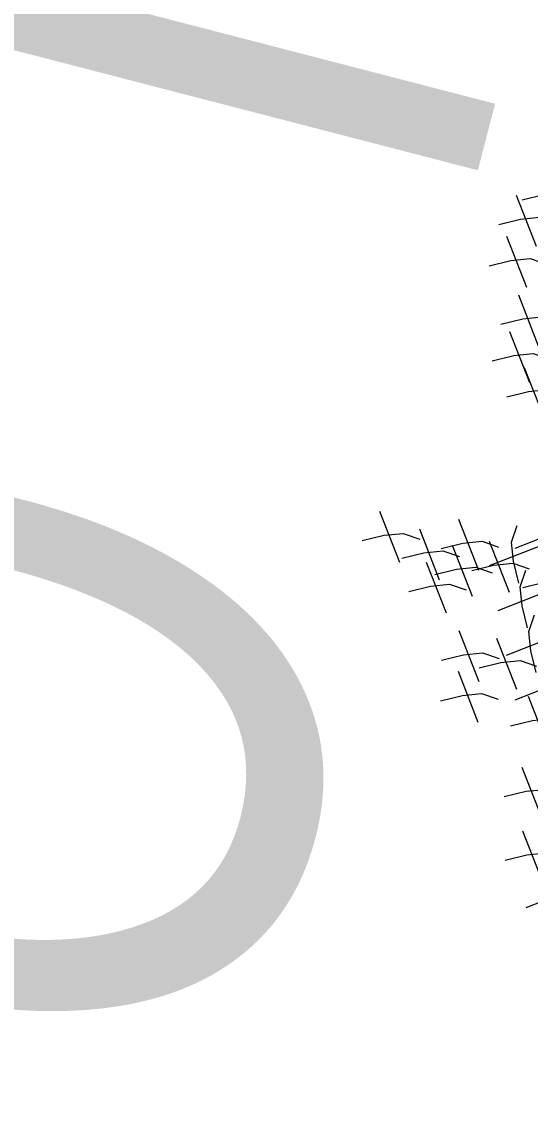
# Model space of a CAD drawing. Header units: millimetres. Extents: x 474016 to 477875, y 2288607 to 2292200.
# Drawn here: x 474455.46 to 474459.77, y 2289073.94 to 2289083.25 of the extents above; entities that cross this region are included whole.
import ezdxf
from ezdxf.enums import TextEntityAlignment as Align

# ---------------------------------------------------------------- set-up
doc = ezdxf.new("R2010")
doc.units = ezdxf.units.MM
doc.header["$LTSCALE"] = 50
doc.layers.add('EXT', color=3, linetype='Continuous', lineweight=5)
doc.layers.add('vialidad', color=5, linetype='Continuous', lineweight=13)
doc.styles.get("Standard").update_dxf_attribs({"font": 'arial.ttf'})

# ---------------------------------------------------------------- blocks, each defined once
blk = doc.blocks.new('Plarbol-031')
for points in [[(-2.89735, 0.1048), (-2.823025, 0.18675), (-2.749975, 0.247725), (-2.66675, 0.26995)], [(-2.934825, 0.107975), (-2.712475, -0.0451)], [(-2.92465, -0.06035), (-2.850325, 0.0216), (-2.777275, 0.08255), (-2.69405, 0.1048)], [(-2.8605, -0.087025), (-2.63815, -0.240125)], [(-2.850325, -0.255375), (-2.776, -0.173425), (-2.70295, -0.112425), (-2.619725, -0.0902)], [(-2.650875, -0.293475), (-2.428525, -0.446575)], [(-2.6407, -0.461825), (-2.566375, -0.379875), (-2.493325, -0.3189), (-2.4101, -0.29665)], [(-2.585425, -0.46755), (-2.3631, -0.620625)], [(-2.575275, -0.635875), (-2.50095, -0.553925), (-2.4279, -0.49295), (-2.344675, -0.470725)], [(-2.426625, -0.57425), (-2.204275, -0.72735)], [(-2.41645, -0.7426), (-2.342125, -0.66065), (-2.269075, -0.599675), (-2.18585, -0.577425)], [(-1.9629, -1.337825), (-1.8098, -1.1155)], [(-1.85235, -1.4706), (-1.9343, -1.396275), (-1.995275, -1.323225), (-2.017525, -1.24)], [(-2.0207, -1.480775), (-1.8676, -1.258425)], [(-1.8244, -1.477575), (-1.750075, -1.39565), (-1.677025, -1.33465), (-1.5938, -1.312425)], [(-2.275425, -1.37595), (-2.0531, -1.52905)], [(-2.265275, -1.5443), (-2.19095, -1.46235), (-2.1179, -1.40135), (-2.034675, -1.379125)], [(-2.0893, -1.381025), (-1.866975, -1.534125)], [(-2.07915, -1.549375), (-2.004825, -1.467425), (-1.93175, -1.40645), (-1.84855, -1.3842)], [(-1.69355, -1.6294), (-1.7755, -1.555075), (-1.836475, -1.482025), (-1.8587, -1.398825)], [(-1.861875, -1.639575), (-1.7088, -1.41725)], [(-2.2297, -1.499825), (-2.00735, -1.652925)], [(-2.219525, -1.66815), (-2.1452, -1.586225), (-2.07215, -1.525225), (-1.988925, -1.503)], [(-2.619725, -1.56145), (-2.3974, -1.714525)], [(-2.609575, -1.729775), (-2.53525, -1.647825), (-2.4622, -1.58685), (-2.378975, -1.564625)], [(-2.408825, -1.523325), (-2.1865, -1.676425)], [(-2.398675, -1.691675), (-2.32435, -1.609725), (-2.2513, -1.548725), (-2.168075, -1.5265)], [(-1.534725, -1.788225), (-1.616675, -1.7139), (-1.67765, -1.64085), (-1.6999, -1.557625)], [(-1.703075, -1.7984), (-1.549975, -1.57605)], [(-2.2894, -1.64085), (-2.067075, -1.79395)], [(-2.27925, -1.809175), (-2.204925, -1.72725), (-2.131875, -1.66625), (-2.04865, -1.644025)], [(-1.790725, -1.757725), (-1.5684, -1.910825)], [(-1.780575, -1.926075), (-1.70625, -1.844125), (-1.6332, -1.78315), (-1.549975, -1.7609)], [(-1.54425, -1.9572), (-1.391175, -1.734875)], [(-1.965425, -1.83015), (-1.7431, -1.98325)], [(-1.955275, -1.9985), (-1.88095, -1.91655), (-1.8079, -1.85555), (-1.724675, -1.833325)], [(-1.5017, -1.90765), (-1.27935, -2.06075)], [(-1.491525, -2.076), (-1.4172, -1.99405), (-1.34415, -1.93305), (-1.260925, -1.910825)], [(-1.8568, -1.999125), (-1.634475, -2.152225)], [(-1.84665, -2.167475), (-1.772325, -2.085525), (-1.69925, -2.024525), (-1.61605, -2.0023)], [(-1.33145, -2.2151), (-1.109125, -2.3682)], [(-1.321275, -2.38345), (-1.24695, -2.3015), (-1.1739, -2.240525), (-1.0907, -2.2183)], [(-1.1523, -2.4724), (-0.929975, -2.625475)], [(-1.14215, -2.640725), (-1.067825, -2.558775), (-0.994775, -2.4978), (-0.91155, -2.475575)], [(-0.9249, -2.77605), (-0.7718, -2.5537)]]:
    blk.add_lwpolyline(points)

msp = doc.modelspace()

# ---------------------------------------------------------------- block references
at = {"layer": 'EXT', "xscale": 1.71989999994179, "yscale": 1.71989999994179, "zscale": 1.71989999994179, "rotation": 325.9356466897348}
msp.add_blockref('Plarbol-031', (474463.7344, 2289078.8016), dxfattribs=at)

# ---------------------------------------------------------------- texts
at = {"layer": 'vialidad', "color": 5, "lineweight": 13, "width": 0.75}
msp.add_text('SENDERO TZALAM', height=6, rotation=75.48618, dxfattribs=at).set_placement((474455.0105, 2289077.2818), align=Align.MIDDLE)

doc.saveas('drawing.dxf')
